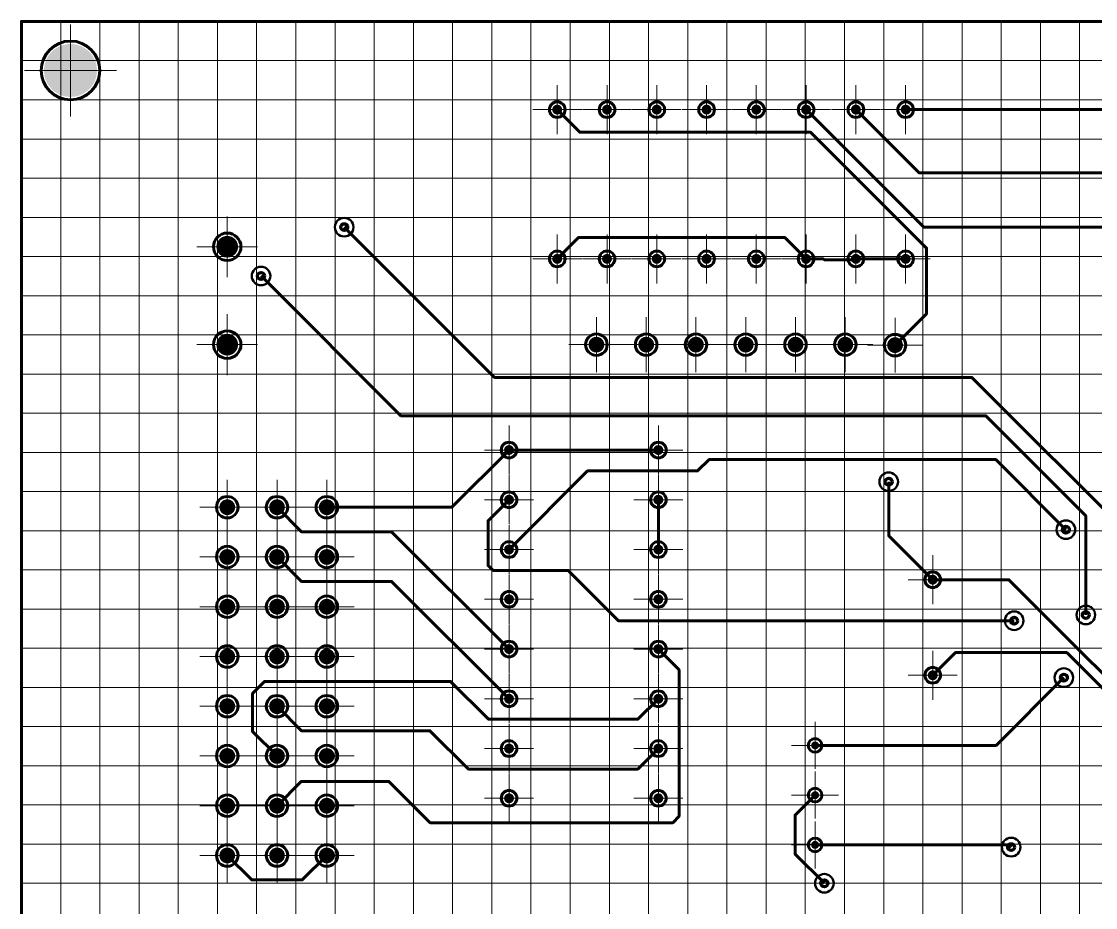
# Paper-space layout 'Layout1' of a CAD drawing. Extents: x -1 to 840, y -1 to 593.
# Drawn here: x 509.3 to 619, y 400.7 to 491.2 of the extents above; entities that cross this region are included whole.
import ezdxf

# ---------------------------------------------------------------- set-up
doc = ezdxf.new("R2010")
doc.units = 0
doc.header["$MEASUREMENT"] = 0
doc.layers.add('PDF _Геометрия', color=7, linetype='CONTINUOUS')
doc.layers.add('PDF _Сплошная заливка', color=7, linetype='CONTINUOUS')

psp = doc.layouts.get("Layout1")

# ---------------------------------------------------------------- hatches: boundary and pattern name
at = {"layer": 'PDF _Сплошная заливка', "true_color": 0xffffff, "transparency": 33554559}
for points in [[(514.347, 488.896), (513.923, 488.863), (513.51, 488.763), (513.117, 488.601), (512.755, 488.379), (512.432, 488.103), (512.156, 487.779), (511.933, 487.417), (511.771, 487.024), (511.672, 486.611), (511.638, 486.187), (514.347, 486.187)], [(517.056, 486.187), (517.023, 486.611), (516.923, 487.024), (516.761, 487.417), (516.539, 487.779), (516.263, 488.103), (515.939, 488.379), (515.577, 488.601), (515.184, 488.763), (514.771, 488.863), (514.347, 488.896), (514.347, 486.187)], [(514.347, 483.479), (514.771, 483.513), (515.184, 483.612), (515.577, 483.774), (515.939, 483.996), (516.263, 484.273), (516.539, 484.596), (516.761, 484.958), (516.923, 485.351), (517.023, 485.764), (517.056, 486.187), (514.347, 486.187)], [(564.036, 482.697), (563.841, 482.659), (563.676, 482.548), (563.565, 482.383), (563.527, 482.187), (564.036, 482.187)], [(569.117, 482.697), (568.922, 482.659), (568.757, 482.548), (568.646, 482.383), (568.608, 482.187), (569.117, 482.187)], [(574.198, 482.697), (574.003, 482.659), (573.838, 482.548), (573.727, 482.383), (573.688, 482.187), (574.198, 482.187)], [(579.279, 482.697), (579.084, 482.659), (578.919, 482.548), (578.808, 482.383), (578.769, 482.187), (579.279, 482.187)], [(584.36, 482.697), (584.165, 482.659), (584, 482.548), (583.889, 482.383), (583.85, 482.187), (584.36, 482.187)], [(589.441, 482.697), (589.246, 482.659), (589.081, 482.548), (588.97, 482.383), (588.931, 482.187), (589.441, 482.187)], [(594.522, 482.697), (594.327, 482.659), (594.162, 482.548), (594.051, 482.383), (594.012, 482.187), (594.522, 482.187)], [(599.603, 482.697), (599.408, 482.659), (599.243, 482.548), (599.132, 482.383), (599.093, 482.187), (599.603, 482.187)], [(563.527, 482.187), (563.565, 481.992), (563.676, 481.827), (563.841, 481.717), (564.036, 481.678), (564.036, 482.187)], [(564.036, 481.678), (564.232, 481.717), (564.397, 481.827), (564.508, 481.992), (564.546, 482.187), (564.036, 482.187)], [(568.608, 482.187), (568.646, 481.992), (568.757, 481.827), (568.922, 481.717), (569.117, 481.678), (569.117, 482.187)], [(569.117, 481.678), (569.313, 481.717), (569.478, 481.827), (569.588, 481.992), (569.627, 482.187), (569.117, 482.187)], [(573.688, 482.187), (573.727, 481.992), (573.838, 481.827), (574.003, 481.717), (574.198, 481.678), (574.198, 482.187)], [(574.198, 481.678), (574.394, 481.717), (574.559, 481.827), (574.669, 481.992), (574.708, 482.187), (574.198, 482.187)], [(578.769, 482.187), (578.808, 481.992), (578.919, 481.827), (579.084, 481.717), (579.279, 481.678), (579.279, 482.187)], [(579.279, 481.678), (579.474, 481.717), (579.64, 481.827), (579.75, 481.992), (579.789, 482.187), (579.279, 482.187)], [(583.85, 482.187), (583.889, 481.992), (584, 481.827), (584.165, 481.717), (584.36, 481.678), (584.36, 482.187)], [(584.36, 481.678), (584.555, 481.717), (584.721, 481.827), (584.831, 481.992), (584.87, 482.187), (584.36, 482.187)], [(588.931, 482.187), (588.97, 481.992), (589.081, 481.827), (589.246, 481.717), (589.441, 481.678), (589.441, 482.187)], [(589.441, 481.678), (589.636, 481.717), (589.802, 481.827), (589.912, 481.992), (589.951, 482.187), (589.441, 482.187)], [(594.012, 482.187), (594.051, 481.992), (594.162, 481.827), (594.327, 481.717), (594.522, 481.678), (594.522, 482.187)], [(594.522, 481.678), (594.717, 481.717), (594.883, 481.827), (594.993, 481.992), (595.032, 482.187), (594.522, 482.187)], [(599.093, 482.187), (599.132, 481.992), (599.243, 481.827), (599.408, 481.717), (599.603, 481.678), (599.603, 482.187)], [(599.603, 481.678), (599.798, 481.717), (599.964, 481.827), (600.074, 481.992), (600.113, 482.187), (599.603, 482.187)], [(529.24, 468.188), (529.278, 467.9), (529.389, 467.633), (529.566, 467.403), (529.795, 467.227), (530.063, 467.116), (530.35, 467.078), (530.35, 468.188)], [(564.036, 467.457), (563.841, 467.419), (563.676, 467.308), (563.565, 467.143), (563.527, 466.947), (564.036, 466.947)], [(569.117, 467.457), (568.922, 467.419), (568.757, 467.308), (568.646, 467.143), (568.608, 466.947), (569.117, 466.947)], [(574.198, 467.457), (574.003, 467.419), (573.838, 467.308), (573.727, 467.143), (573.688, 466.947), (574.198, 466.947)], [(579.279, 467.457), (579.084, 467.419), (578.919, 467.308), (578.808, 467.143), (578.769, 466.947), (579.279, 466.947)], [(584.36, 467.457), (584.165, 467.419), (584, 467.308), (583.889, 467.143), (583.85, 466.947), (584.36, 466.947)], [(589.441, 467.457), (589.246, 467.419), (589.081, 467.308), (588.97, 467.143), (588.931, 466.947), (589.441, 466.947)], [(594.522, 467.457), (594.327, 467.419), (594.162, 467.308), (594.051, 467.143), (594.012, 466.947), (594.522, 466.947)], [(599.603, 467.457), (599.408, 467.419), (599.243, 467.308), (599.132, 467.143), (599.093, 466.947), (599.603, 466.947)], [(563.527, 466.947), (563.565, 466.752), (563.676, 466.587), (563.841, 466.477), (564.036, 466.438), (564.036, 466.947)], [(564.036, 466.438), (564.232, 466.477), (564.397, 466.587), (564.508, 466.752), (564.546, 466.947), (564.036, 466.947)], [(568.608, 466.947), (568.646, 466.752), (568.757, 466.587), (568.922, 466.477), (569.117, 466.438), (569.117, 466.947)], [(569.117, 466.438), (569.313, 466.477), (569.478, 466.587), (569.588, 466.752), (569.627, 466.947), (569.117, 466.947)], [(573.688, 466.947), (573.727, 466.752), (573.838, 466.587), (574.003, 466.477), (574.198, 466.438), (574.198, 466.947)], [(574.198, 466.438), (574.394, 466.477), (574.559, 466.587), (574.669, 466.752), (574.708, 466.947), (574.198, 466.947)], [(578.769, 466.947), (578.808, 466.752), (578.919, 466.587), (579.084, 466.477), (579.279, 466.438), (579.279, 466.947)], [(579.279, 466.438), (579.474, 466.477), (579.64, 466.587), (579.75, 466.752), (579.789, 466.947), (579.279, 466.947)], [(583.85, 466.947), (583.889, 466.752), (584, 466.587), (584.165, 466.477), (584.36, 466.438), (584.36, 466.947)], [(584.36, 466.438), (584.555, 466.477), (584.721, 466.587), (584.831, 466.752), (584.87, 466.947), (584.36, 466.947)], [(588.931, 466.947), (588.97, 466.752), (589.081, 466.587), (589.246, 466.477), (589.441, 466.438), (589.441, 466.947)], [(589.441, 466.438), (589.636, 466.477), (589.802, 466.587), (589.912, 466.752), (589.951, 466.947), (589.441, 466.947)], [(594.012, 466.947), (594.051, 466.752), (594.162, 466.587), (594.327, 466.477), (594.522, 466.438), (594.522, 466.947)], [(594.522, 466.438), (594.717, 466.477), (594.883, 466.587), (594.993, 466.752), (595.032, 466.947), (594.522, 466.947)], [(599.093, 466.947), (599.132, 466.752), (599.243, 466.587), (599.408, 466.477), (599.603, 466.438), (599.603, 466.947)], [(599.603, 466.438), (599.798, 466.477), (599.964, 466.587), (600.074, 466.752), (600.113, 466.947), (599.603, 466.947)], [(568.844, 458.188), (568.817, 458.396), (568.736, 458.591), (568.608, 458.758), (568.441, 458.886), (568.246, 458.967), (568.037, 458.994), (568.037, 458.188)], [(573.925, 458.188), (573.898, 458.396), (573.817, 458.591), (573.689, 458.758), (573.522, 458.886), (573.327, 458.967), (573.118, 458.994), (573.118, 458.188)], [(579.006, 458.188), (578.979, 458.396), (578.898, 458.591), (578.77, 458.758), (578.603, 458.886), (578.408, 458.967), (578.199, 458.994), (578.199, 458.188)], [(584.087, 458.188), (584.06, 458.396), (583.979, 458.591), (583.851, 458.758), (583.684, 458.886), (583.489, 458.967), (583.28, 458.994), (583.28, 458.188)], [(589.168, 458.188), (589.14, 458.396), (589.06, 458.591), (588.932, 458.758), (588.764, 458.886), (588.57, 458.967), (588.361, 458.994), (588.361, 458.188)], [(594.249, 458.188), (594.221, 458.396), (594.141, 458.591), (594.013, 458.758), (593.845, 458.886), (593.651, 458.967), (593.442, 458.994), (593.442, 458.188)], [(599.33, 458.137), (599.302, 458.346), (599.222, 458.54), (599.094, 458.708), (598.926, 458.836), (598.732, 458.916), (598.523, 458.944), (598.523, 458.137)], [(529.24, 458.188), (529.278, 457.901), (529.389, 457.633), (529.566, 457.403), (529.795, 457.227), (530.063, 457.116), (530.35, 457.078), (530.35, 458.188)], [(567.23, 458.188), (567.258, 457.979), (567.338, 457.784), (567.466, 457.617), (567.634, 457.489), (567.828, 457.408), (568.037, 457.381), (568.037, 458.188)], [(572.311, 458.188), (572.339, 457.979), (572.419, 457.784), (572.547, 457.617), (572.715, 457.489), (572.909, 457.408), (573.118, 457.381), (573.118, 458.188)], [(577.392, 458.188), (577.42, 457.979), (577.5, 457.784), (577.628, 457.617), (577.795, 457.489), (577.99, 457.408), (578.199, 457.381), (578.199, 458.188)], [(582.473, 458.188), (582.5, 457.979), (582.581, 457.784), (582.709, 457.617), (582.876, 457.489), (583.071, 457.408), (583.28, 457.381), (583.28, 458.188)], [(587.554, 458.188), (587.581, 457.979), (587.662, 457.784), (587.79, 457.617), (587.957, 457.489), (588.152, 457.408), (588.361, 457.381), (588.361, 458.188)], [(592.635, 458.188), (592.662, 457.979), (592.743, 457.784), (592.871, 457.617), (593.038, 457.489), (593.233, 457.408), (593.442, 457.381), (593.442, 458.188)], [(597.716, 458.137), (597.743, 457.928), (597.824, 457.733), (597.952, 457.566), (598.119, 457.438), (598.314, 457.358), (598.523, 457.33), (598.523, 458.137)], [(559.116, 447.937), (558.92, 447.899), (558.755, 447.788), (558.644, 447.623), (558.606, 447.428), (559.116, 447.428)], [(558.606, 447.428), (558.644, 447.233), (558.755, 447.067), (558.92, 446.957), (559.116, 446.918), (559.116, 447.428)], [(559.116, 446.918), (559.311, 446.957), (559.476, 447.067), (559.587, 447.233), (559.626, 447.428), (559.116, 447.428)], [(574.358, 447.937), (574.163, 447.899), (573.998, 447.788), (573.887, 447.623), (573.849, 447.428), (574.358, 447.428)], [(573.849, 447.428), (573.887, 447.233), (573.998, 447.067), (574.163, 446.957), (574.358, 446.918), (574.358, 447.428)], [(574.358, 446.918), (574.554, 446.957), (574.719, 447.067), (574.829, 447.233), (574.868, 447.428), (574.358, 447.428)], [(531.157, 441.588), (531.13, 441.796), (531.049, 441.991), (530.921, 442.158), (530.754, 442.286), (530.559, 442.367), (530.35, 442.395), (530.35, 441.588)], [(536.238, 441.588), (536.211, 441.796), (536.13, 441.991), (536.002, 442.158), (535.835, 442.286), (535.64, 442.367), (535.431, 442.395), (535.431, 441.588)], [(541.319, 441.588), (541.292, 441.796), (541.211, 441.991), (541.083, 442.158), (540.916, 442.286), (540.721, 442.367), (540.512, 442.395), (540.512, 441.588)], [(559.116, 442.857), (558.92, 442.819), (558.755, 442.708), (558.644, 442.543), (558.606, 442.348), (559.116, 442.348)], [(558.606, 442.348), (558.644, 442.153), (558.755, 441.987), (558.92, 441.877), (559.116, 441.838), (559.116, 442.348)], [(559.116, 441.838), (559.311, 441.877), (559.476, 441.987), (559.587, 442.153), (559.626, 442.348), (559.116, 442.348)], [(574.358, 442.857), (574.163, 442.819), (573.998, 442.708), (573.887, 442.543), (573.849, 442.348), (574.358, 442.348)], [(573.849, 442.348), (573.887, 442.153), (573.998, 441.987), (574.163, 441.877), (574.358, 441.838), (574.358, 442.348)], [(574.358, 441.838), (574.554, 441.877), (574.719, 441.987), (574.829, 442.153), (574.868, 442.348), (574.358, 442.348)], [(529.543, 441.588), (529.571, 441.379), (529.651, 441.184), (529.78, 441.017), (529.947, 440.889), (530.141, 440.808), (530.35, 440.781), (530.35, 441.588)], [(534.624, 441.588), (534.652, 441.379), (534.732, 441.184), (534.86, 441.017), (535.028, 440.889), (535.222, 440.808), (535.431, 440.781), (535.431, 441.588)], [(539.705, 441.588), (539.733, 441.379), (539.813, 441.184), (539.941, 441.017), (540.109, 440.889), (540.303, 440.808), (540.512, 440.781), (540.512, 441.588)], [(559.116, 437.777), (558.92, 437.739), (558.755, 437.628), (558.644, 437.463), (558.606, 437.268), (559.116, 437.268)], [(574.358, 437.777), (574.163, 437.739), (573.998, 437.628), (573.887, 437.463), (573.849, 437.268), (574.358, 437.268)], [(529.543, 436.508), (529.571, 436.299), (529.651, 436.104), (529.78, 435.937), (529.947, 435.809), (530.141, 435.728), (530.35, 435.701), (530.35, 436.508)], [(531.157, 436.508), (531.13, 436.716), (531.049, 436.911), (530.921, 437.078), (530.754, 437.206), (530.559, 437.287), (530.35, 437.315), (530.35, 436.508)], [(534.624, 436.508), (534.652, 436.299), (534.732, 436.104), (534.86, 435.937), (535.028, 435.809), (535.222, 435.728), (535.431, 435.701), (535.431, 436.508)], [(536.238, 436.508), (536.211, 436.716), (536.13, 436.911), (536.002, 437.078), (535.835, 437.206), (535.64, 437.287), (535.431, 437.315), (535.431, 436.508)], [(539.705, 436.508), (539.733, 436.299), (539.813, 436.104), (539.941, 435.937), (540.109, 435.809), (540.303, 435.728), (540.512, 435.701), (540.512, 436.508)], [(541.319, 436.508), (541.292, 436.716), (541.211, 436.911), (541.083, 437.078), (540.916, 437.206), (540.721, 437.287), (540.512, 437.315), (540.512, 436.508)], [(558.606, 437.268), (558.644, 437.073), (558.755, 436.907), (558.92, 436.797), (559.116, 436.758), (559.116, 437.268)], [(559.116, 436.758), (559.311, 436.797), (559.476, 436.907), (559.587, 437.073), (559.626, 437.268), (559.116, 437.268)], [(573.849, 437.268), (573.887, 437.073), (573.998, 436.907), (574.163, 436.797), (574.358, 436.758), (574.358, 437.268)], [(574.358, 436.758), (574.554, 436.797), (574.719, 436.907), (574.829, 437.073), (574.868, 437.268), (574.358, 437.268)], [(602.364, 434.697), (602.168, 434.659), (602.003, 434.548), (601.892, 434.383), (601.854, 434.188), (602.364, 434.188)], [(601.854, 434.188), (601.892, 433.993), (602.003, 433.827), (602.168, 433.717), (602.364, 433.678), (602.364, 434.188)], [(602.364, 433.678), (602.559, 433.717), (602.724, 433.827), (602.835, 433.993), (602.873, 434.188), (602.364, 434.188)], [(531.157, 431.428), (531.13, 431.636), (531.049, 431.831), (530.921, 431.998), (530.754, 432.126), (530.559, 432.207), (530.35, 432.235), (530.35, 431.428)], [(536.238, 431.428), (536.211, 431.636), (536.13, 431.831), (536.002, 431.998), (535.835, 432.126), (535.64, 432.207), (535.431, 432.235), (535.431, 431.428)], [(541.319, 431.428), (541.292, 431.636), (541.211, 431.831), (541.083, 431.998), (540.916, 432.126), (540.721, 432.207), (540.512, 432.235), (540.512, 431.428)], [(559.116, 432.697), (558.92, 432.659), (558.755, 432.548), (558.644, 432.383), (558.606, 432.188), (559.116, 432.188)], [(558.606, 432.188), (558.644, 431.993), (558.755, 431.827), (558.92, 431.717), (559.116, 431.678), (559.116, 432.188)], [(559.116, 431.678), (559.311, 431.717), (559.476, 431.827), (559.587, 431.993), (559.626, 432.188), (559.116, 432.188)], [(574.358, 432.697), (574.163, 432.659), (573.998, 432.548), (573.887, 432.383), (573.849, 432.188), (574.358, 432.188)], [(573.849, 432.188), (573.887, 431.993), (573.998, 431.827), (574.163, 431.717), (574.358, 431.678), (574.358, 432.188)], [(574.358, 431.678), (574.554, 431.717), (574.719, 431.827), (574.829, 431.993), (574.868, 432.188), (574.358, 432.188)], [(529.543, 431.428), (529.571, 431.219), (529.651, 431.024), (529.78, 430.857), (529.947, 430.729), (530.141, 430.648), (530.35, 430.621), (530.35, 431.428)], [(534.624, 431.428), (534.652, 431.219), (534.732, 431.024), (534.86, 430.857), (535.028, 430.729), (535.222, 430.648), (535.431, 430.621), (535.431, 431.428)], [(539.705, 431.428), (539.733, 431.219), (539.813, 431.024), (539.941, 430.857), (540.109, 430.729), (540.303, 430.648), (540.512, 430.621), (540.512, 431.428)], [(559.116, 427.617), (558.92, 427.579), (558.755, 427.468), (558.644, 427.303), (558.606, 427.108), (559.116, 427.108)], [(574.358, 427.617), (574.163, 427.579), (573.998, 427.468), (573.887, 427.303), (573.849, 427.108), (574.358, 427.108)], [(531.157, 426.348), (531.13, 426.556), (531.049, 426.751), (530.921, 426.918), (530.754, 427.046), (530.559, 427.127), (530.35, 427.155), (530.35, 426.348)], [(536.238, 426.348), (536.211, 426.556), (536.13, 426.751), (536.002, 426.918), (535.835, 427.046), (535.64, 427.127), (535.431, 427.155), (535.431, 426.348)], [(541.319, 426.348), (541.292, 426.556), (541.211, 426.751), (541.083, 426.918), (540.916, 427.046), (540.721, 427.127), (540.512, 427.155), (540.512, 426.348)], [(558.606, 427.108), (558.644, 426.913), (558.755, 426.747), (558.92, 426.637), (559.116, 426.598), (559.116, 427.108)], [(559.116, 426.598), (559.311, 426.637), (559.476, 426.747), (559.587, 426.913), (559.626, 427.108), (559.116, 427.108)], [(573.849, 427.108), (573.887, 426.913), (573.998, 426.747), (574.163, 426.637), (574.358, 426.598), (574.358, 427.108)], [(574.358, 426.598), (574.554, 426.637), (574.719, 426.747), (574.829, 426.913), (574.868, 427.108), (574.358, 427.108)], [(529.543, 426.348), (529.571, 426.139), (529.651, 425.944), (529.78, 425.777), (529.947, 425.649), (530.141, 425.568), (530.35, 425.541), (530.35, 426.348)], [(534.624, 426.348), (534.652, 426.139), (534.732, 425.944), (534.86, 425.777), (535.028, 425.649), (535.222, 425.568), (535.431, 425.541), (535.431, 426.348)], [(539.705, 426.348), (539.733, 426.139), (539.813, 425.944), (539.941, 425.777), (540.109, 425.649), (540.303, 425.568), (540.512, 425.541), (540.512, 426.348)], [(602.364, 424.937), (602.168, 424.899), (602.003, 424.788), (601.892, 424.623), (601.854, 424.428), (602.364, 424.428)], [(601.854, 424.428), (601.892, 424.233), (602.003, 424.067), (602.168, 423.957), (602.364, 423.918), (602.364, 424.428)], [(602.364, 423.918), (602.559, 423.957), (602.724, 424.067), (602.835, 424.233), (602.873, 424.428), (602.364, 424.428)], [(559.116, 422.537), (558.92, 422.499), (558.755, 422.388), (558.644, 422.223), (558.606, 422.028), (559.116, 422.028)], [(574.358, 422.537), (574.163, 422.499), (573.998, 422.388), (573.887, 422.223), (573.849, 422.028), (574.358, 422.028)], [(529.543, 421.268), (529.571, 421.059), (529.651, 420.864), (529.78, 420.697), (529.947, 420.569), (530.141, 420.488), (530.35, 420.461), (530.35, 421.268)], [(531.157, 421.268), (531.13, 421.476), (531.049, 421.671), (530.921, 421.838), (530.754, 421.966), (530.559, 422.047), (530.35, 422.075), (530.35, 421.268)], [(534.624, 421.268), (534.652, 421.059), (534.732, 420.864), (534.86, 420.697), (535.028, 420.569), (535.222, 420.488), (535.431, 420.461), (535.431, 421.268)], [(536.238, 421.268), (536.211, 421.476), (536.13, 421.671), (536.002, 421.838), (535.835, 421.966), (535.64, 422.047), (535.431, 422.075), (535.431, 421.268)], [(539.705, 421.268), (539.733, 421.059), (539.813, 420.864), (539.941, 420.697), (540.109, 420.569), (540.303, 420.488), (540.512, 420.461), (540.512, 421.268)], [(541.319, 421.268), (541.292, 421.476), (541.211, 421.671), (541.083, 421.838), (540.916, 421.966), (540.721, 422.047), (540.512, 422.075), (540.512, 421.268)], [(558.606, 422.028), (558.644, 421.833), (558.755, 421.667), (558.92, 421.557), (559.116, 421.518), (559.116, 422.028)], [(559.116, 421.518), (559.311, 421.557), (559.476, 421.667), (559.587, 421.833), (559.626, 422.028), (559.116, 422.028)], [(573.849, 422.028), (573.887, 421.833), (573.998, 421.667), (574.163, 421.557), (574.358, 421.518), (574.358, 422.028)], [(574.358, 421.518), (574.554, 421.557), (574.719, 421.667), (574.829, 421.833), (574.868, 422.028), (574.358, 422.028)], [(531.157, 416.188), (531.13, 416.396), (531.049, 416.591), (530.921, 416.758), (530.754, 416.886), (530.559, 416.967), (530.35, 416.995), (530.35, 416.188)], [(536.238, 416.188), (536.211, 416.396), (536.13, 416.591), (536.002, 416.758), (535.835, 416.886), (535.64, 416.967), (535.431, 416.995), (535.431, 416.188)], [(541.319, 416.188), (541.292, 416.396), (541.211, 416.591), (541.083, 416.758), (540.916, 416.886), (540.721, 416.967), (540.512, 416.995), (540.512, 416.188)], [(559.116, 417.457), (558.92, 417.419), (558.755, 417.308), (558.644, 417.143), (558.606, 416.948), (559.116, 416.948)], [(558.606, 416.948), (558.644, 416.753), (558.755, 416.587), (558.92, 416.477), (559.116, 416.438), (559.116, 416.948)], [(559.116, 416.438), (559.311, 416.477), (559.476, 416.587), (559.587, 416.753), (559.626, 416.948), (559.116, 416.948)], [(574.358, 417.457), (574.163, 417.419), (573.998, 417.308), (573.887, 417.143), (573.849, 416.948), (574.358, 416.948)], [(573.849, 416.948), (573.887, 416.753), (573.998, 416.587), (574.163, 416.477), (574.358, 416.438), (574.358, 416.948)], [(574.358, 416.438), (574.554, 416.477), (574.719, 416.587), (574.829, 416.753), (574.868, 416.948), (574.358, 416.948)], [(589.953, 417.268), (589.984, 417.111), (590.073, 416.979), (590.205, 416.891), (590.361, 416.86), (590.361, 417.268)], [(590.769, 417.268), (590.738, 417.424), (590.65, 417.556), (590.517, 417.644), (590.361, 417.675), (590.361, 417.268)], [(590.361, 416.86), (590.517, 416.891), (590.65, 416.979), (590.738, 417.111), (590.769, 417.268), (590.361, 417.268)], [(529.543, 416.188), (529.571, 415.979), (529.651, 415.784), (529.78, 415.617), (529.947, 415.489), (530.141, 415.408), (530.35, 415.381), (530.35, 416.188)], [(534.624, 416.188), (534.652, 415.979), (534.732, 415.784), (534.86, 415.617), (535.028, 415.489), (535.222, 415.408), (535.431, 415.381), (535.431, 416.188)], [(539.705, 416.188), (539.733, 415.979), (539.813, 415.784), (539.941, 415.617), (540.109, 415.489), (540.303, 415.408), (540.512, 415.381), (540.512, 416.188)], [(559.116, 412.377), (558.92, 412.339), (558.755, 412.228), (558.644, 412.063), (558.606, 411.868), (559.116, 411.868)], [(574.358, 412.377), (574.163, 412.339), (573.998, 412.228), (573.887, 412.063), (573.849, 411.868), (574.358, 411.868)], [(590.769, 412.188), (590.738, 412.344), (590.65, 412.476), (590.517, 412.564), (590.361, 412.595), (590.361, 412.188)], [(531.157, 411.108), (531.13, 411.316), (531.049, 411.511), (530.921, 411.678), (530.754, 411.806), (530.559, 411.887), (530.35, 411.915), (530.35, 411.108)], [(536.238, 411.108), (536.211, 411.316), (536.13, 411.511), (536.002, 411.678), (535.835, 411.806), (535.64, 411.887), (535.431, 411.915), (535.431, 411.108)], [(541.319, 411.108), (541.292, 411.316), (541.211, 411.511), (541.083, 411.678), (540.916, 411.806), (540.721, 411.887), (540.512, 411.915), (540.512, 411.108)], [(558.606, 411.868), (558.644, 411.673), (558.755, 411.507), (558.92, 411.397), (559.116, 411.358), (559.116, 411.868)], [(559.116, 411.358), (559.311, 411.397), (559.476, 411.507), (559.587, 411.673), (559.626, 411.868), (559.116, 411.868)], [(573.849, 411.868), (573.887, 411.673), (573.998, 411.507), (574.163, 411.397), (574.358, 411.358), (574.358, 411.868)], [(574.358, 411.358), (574.554, 411.397), (574.719, 411.507), (574.829, 411.673), (574.868, 411.868), (574.358, 411.868)], [(589.953, 412.188), (589.984, 412.031), (590.073, 411.899), (590.205, 411.811), (590.361, 411.78), (590.361, 412.188)], [(590.361, 411.78), (590.517, 411.811), (590.65, 411.899), (590.738, 412.031), (590.769, 412.188), (590.361, 412.188)], [(529.543, 411.108), (529.571, 410.899), (529.651, 410.704), (529.78, 410.537), (529.947, 410.409), (530.141, 410.328), (530.35, 410.301), (530.35, 411.108)], [(534.624, 411.108), (534.652, 410.899), (534.732, 410.704), (534.86, 410.537), (535.028, 410.409), (535.222, 410.328), (535.431, 410.301), (535.431, 411.108)], [(539.705, 411.108), (539.733, 410.899), (539.813, 410.704), (539.941, 410.537), (540.109, 410.409), (540.303, 410.328), (540.512, 410.301), (540.512, 411.108)], [(531.157, 406.028), (531.13, 406.236), (531.049, 406.431), (530.921, 406.598), (530.754, 406.726), (530.559, 406.807), (530.35, 406.835), (530.35, 406.028)], [(536.238, 406.028), (536.211, 406.236), (536.13, 406.431), (536.002, 406.598), (535.835, 406.726), (535.64, 406.807), (535.431, 406.835), (535.431, 406.028)], [(541.319, 406.028), (541.292, 406.236), (541.211, 406.431), (541.083, 406.598), (540.916, 406.726), (540.721, 406.807), (540.512, 406.835), (540.512, 406.028)], [(589.953, 407.108), (589.984, 406.951), (590.073, 406.819), (590.205, 406.731), (590.361, 406.7), (590.361, 407.108)], [(590.769, 407.108), (590.738, 407.264), (590.65, 407.396), (590.517, 407.484), (590.361, 407.515), (590.361, 407.108)], [(590.361, 406.7), (590.517, 406.731), (590.65, 406.819), (590.738, 406.951), (590.769, 407.108), (590.361, 407.108)], [(529.543, 406.028), (529.571, 405.819), (529.651, 405.624), (529.78, 405.457), (529.947, 405.329), (530.141, 405.248), (530.35, 405.221), (530.35, 406.028)], [(534.624, 406.028), (534.652, 405.819), (534.732, 405.624), (534.86, 405.457), (535.028, 405.329), (535.222, 405.248), (535.431, 405.221), (535.431, 406.028)], [(539.705, 406.028), (539.733, 405.819), (539.813, 405.624), (539.941, 405.457), (540.109, 405.329), (540.303, 405.248), (540.512, 405.221), (540.512, 406.028)]]:
    psp.add_hatch(color=7, dxfattribs=at).paths.add_polyline_path(points)
at = {"layer": 'PDF _Сплошная заливка', "transparency": 33554559}
for points in [[(514.347, 486.187), (511.638, 486.187), (511.672, 485.764), (511.771, 485.351), (511.933, 484.958), (512.156, 484.596), (512.432, 484.273), (512.755, 483.996), (513.117, 483.774), (513.51, 483.612), (513.923, 483.513), (514.347, 483.479)], [(564.036, 482.187), (564.546, 482.187), (564.508, 482.383), (564.397, 482.548), (564.232, 482.659), (564.036, 482.697)], [(569.117, 482.187), (569.627, 482.187), (569.588, 482.383), (569.478, 482.548), (569.313, 482.659), (569.117, 482.697)], [(574.198, 482.187), (574.708, 482.187), (574.669, 482.383), (574.559, 482.548), (574.394, 482.659), (574.198, 482.697)], [(579.279, 482.187), (579.789, 482.187), (579.75, 482.383), (579.64, 482.548), (579.474, 482.659), (579.279, 482.697)], [(584.36, 482.187), (584.87, 482.187), (584.831, 482.383), (584.721, 482.548), (584.555, 482.659), (584.36, 482.697)], [(589.441, 482.187), (589.951, 482.187), (589.912, 482.383), (589.802, 482.548), (589.636, 482.659), (589.441, 482.697)], [(594.522, 482.187), (595.032, 482.187), (594.993, 482.383), (594.883, 482.548), (594.717, 482.659), (594.522, 482.697)], [(599.603, 482.187), (600.113, 482.187), (600.074, 482.383), (599.964, 482.548), (599.798, 482.659), (599.603, 482.697)], [(530.35, 468.188), (530.35, 469.297), (530.063, 469.259), (529.795, 469.148), (529.566, 468.972), (529.389, 468.742), (529.278, 468.475), (529.24, 468.188)], [(530.35, 468.188), (531.46, 468.188), (531.422, 468.475), (531.311, 468.742), (531.135, 468.972), (530.905, 469.148), (530.637, 469.259), (530.35, 469.297)], [(530.35, 468.188), (530.35, 467.078), (530.637, 467.116), (530.905, 467.227), (531.135, 467.403), (531.311, 467.633), (531.422, 467.9), (531.46, 468.188)], [(564.036, 466.947), (564.546, 466.947), (564.508, 467.143), (564.397, 467.308), (564.232, 467.419), (564.036, 467.457)], [(569.117, 466.947), (569.627, 466.947), (569.588, 467.143), (569.478, 467.308), (569.313, 467.419), (569.117, 467.457)], [(574.198, 466.947), (574.708, 466.947), (574.669, 467.143), (574.559, 467.308), (574.394, 467.419), (574.198, 467.457)], [(579.279, 466.947), (579.789, 466.947), (579.75, 467.143), (579.64, 467.308), (579.474, 467.419), (579.279, 467.457)], [(584.36, 466.947), (584.87, 466.947), (584.831, 467.143), (584.721, 467.308), (584.555, 467.419), (584.36, 467.457)], [(589.441, 466.947), (589.951, 466.947), (589.912, 467.143), (589.802, 467.308), (589.636, 467.419), (589.441, 467.457)], [(594.522, 466.947), (595.032, 466.947), (594.993, 467.143), (594.883, 467.308), (594.717, 467.419), (594.522, 467.457)], [(599.603, 466.947), (600.113, 466.947), (600.074, 467.143), (599.964, 467.308), (599.798, 467.419), (599.603, 467.457)], [(530.35, 458.188), (530.35, 459.297), (530.063, 459.259), (529.795, 459.148), (529.566, 458.972), (529.389, 458.742), (529.278, 458.475), (529.24, 458.188)], [(530.35, 458.188), (531.46, 458.188), (531.422, 458.475), (531.311, 458.742), (531.135, 458.972), (530.905, 459.148), (530.637, 459.259), (530.35, 459.297)], [(568.037, 458.188), (568.037, 458.994), (567.828, 458.967), (567.634, 458.886), (567.466, 458.758), (567.338, 458.591), (567.258, 458.396), (567.23, 458.188)], [(573.118, 458.188), (573.118, 458.994), (572.909, 458.967), (572.715, 458.886), (572.547, 458.758), (572.419, 458.591), (572.339, 458.396), (572.311, 458.188)], [(578.199, 458.188), (578.199, 458.994), (577.99, 458.967), (577.795, 458.886), (577.628, 458.758), (577.5, 458.591), (577.42, 458.396), (577.392, 458.188)], [(583.28, 458.188), (583.28, 458.994), (583.071, 458.967), (582.876, 458.886), (582.709, 458.758), (582.581, 458.591), (582.5, 458.396), (582.473, 458.188)], [(588.361, 458.188), (588.361, 458.994), (588.152, 458.967), (587.957, 458.886), (587.79, 458.758), (587.662, 458.591), (587.581, 458.396), (587.554, 458.188)], [(593.442, 458.188), (593.442, 458.994), (593.233, 458.967), (593.038, 458.886), (592.871, 458.758), (592.743, 458.591), (592.662, 458.396), (592.635, 458.188)], [(598.523, 458.137), (598.523, 458.944), (598.314, 458.916), (598.119, 458.836), (597.952, 458.708), (597.824, 458.54), (597.743, 458.346), (597.716, 458.137)], [(530.35, 458.188), (530.35, 457.078), (530.637, 457.116), (530.905, 457.227), (531.135, 457.403), (531.311, 457.633), (531.422, 457.901), (531.46, 458.188)], [(568.037, 458.188), (568.037, 457.381), (568.246, 457.408), (568.441, 457.489), (568.608, 457.617), (568.736, 457.784), (568.817, 457.979), (568.844, 458.188)], [(573.118, 458.188), (573.118, 457.381), (573.327, 457.408), (573.522, 457.489), (573.689, 457.617), (573.817, 457.784), (573.898, 457.979), (573.925, 458.188)], [(578.199, 458.188), (578.199, 457.381), (578.408, 457.408), (578.603, 457.489), (578.77, 457.617), (578.898, 457.784), (578.979, 457.979), (579.006, 458.188)], [(583.28, 458.188), (583.28, 457.381), (583.489, 457.408), (583.684, 457.489), (583.851, 457.617), (583.979, 457.784), (584.06, 457.979), (584.087, 458.188)], [(588.361, 458.188), (588.361, 457.381), (588.57, 457.408), (588.764, 457.489), (588.932, 457.617), (589.06, 457.784), (589.14, 457.979), (589.168, 458.188)], [(593.442, 458.188), (593.442, 457.381), (593.651, 457.408), (593.845, 457.489), (594.013, 457.617), (594.141, 457.784), (594.221, 457.979), (594.249, 458.188)], [(598.523, 458.137), (598.523, 457.33), (598.732, 457.358), (598.926, 457.438), (599.094, 457.566), (599.222, 457.733), (599.302, 457.928), (599.33, 458.137)], [(559.116, 447.428), (559.626, 447.428), (559.587, 447.623), (559.476, 447.788), (559.311, 447.899), (559.116, 447.937)], [(574.358, 447.428), (574.868, 447.428), (574.829, 447.623), (574.719, 447.788), (574.554, 447.899), (574.358, 447.937)], [(530.35, 441.588), (530.35, 442.395), (530.141, 442.367), (529.947, 442.286), (529.78, 442.158), (529.651, 441.991), (529.571, 441.796), (529.543, 441.588)], [(535.431, 441.588), (535.431, 442.395), (535.222, 442.367), (535.028, 442.286), (534.86, 442.158), (534.732, 441.991), (534.652, 441.796), (534.624, 441.588)], [(540.512, 441.588), (540.512, 442.395), (540.303, 442.367), (540.109, 442.286), (539.941, 442.158), (539.813, 441.991), (539.733, 441.796), (539.705, 441.588)], [(559.116, 442.348), (559.626, 442.348), (559.587, 442.543), (559.476, 442.708), (559.311, 442.819), (559.116, 442.857)], [(574.358, 442.348), (574.868, 442.348), (574.829, 442.543), (574.719, 442.708), (574.554, 442.819), (574.358, 442.857)], [(530.35, 441.588), (530.35, 440.781), (530.559, 440.808), (530.754, 440.889), (530.921, 441.017), (531.049, 441.184), (531.13, 441.379), (531.157, 441.588)], [(535.431, 441.588), (535.431, 440.781), (535.64, 440.808), (535.835, 440.889), (536.002, 441.017), (536.13, 441.184), (536.211, 441.379), (536.238, 441.588)], [(540.512, 441.588), (540.512, 440.781), (540.721, 440.808), (540.916, 440.889), (541.083, 441.017), (541.211, 441.184), (541.292, 441.379), (541.319, 441.588)], [(559.116, 437.268), (559.626, 437.268), (559.587, 437.463), (559.476, 437.628), (559.311, 437.739), (559.116, 437.777)], [(574.358, 437.268), (574.868, 437.268), (574.829, 437.463), (574.719, 437.628), (574.554, 437.739), (574.358, 437.777)], [(530.35, 436.508), (530.35, 437.315), (530.141, 437.287), (529.947, 437.206), (529.78, 437.078), (529.651, 436.911), (529.571, 436.716), (529.543, 436.508)], [(530.35, 436.508), (530.35, 435.701), (530.559, 435.728), (530.754, 435.809), (530.921, 435.937), (531.049, 436.104), (531.13, 436.299), (531.157, 436.508)], [(535.431, 436.508), (535.431, 437.315), (535.222, 437.287), (535.028, 437.206), (534.86, 437.078), (534.732, 436.911), (534.652, 436.716), (534.624, 436.508)], [(535.431, 436.508), (535.431, 435.701), (535.64, 435.728), (535.835, 435.809), (536.002, 435.937), (536.13, 436.104), (536.211, 436.299), (536.238, 436.508)], [(540.512, 436.508), (540.512, 437.315), (540.303, 437.287), (540.109, 437.206), (539.941, 437.078), (539.813, 436.911), (539.733, 436.716), (539.705, 436.508)], [(540.512, 436.508), (540.512, 435.701), (540.721, 435.728), (540.916, 435.809), (541.083, 435.937), (541.211, 436.104), (541.292, 436.299), (541.319, 436.508)], [(602.364, 434.188), (602.873, 434.188), (602.835, 434.383), (602.724, 434.548), (602.559, 434.659), (602.364, 434.697)], [(530.35, 431.428), (530.35, 432.235), (530.141, 432.207), (529.947, 432.126), (529.78, 431.998), (529.651, 431.831), (529.571, 431.636), (529.543, 431.428)], [(535.431, 431.428), (535.431, 432.235), (535.222, 432.207), (535.028, 432.126), (534.86, 431.998), (534.732, 431.831), (534.652, 431.636), (534.624, 431.428)], [(540.512, 431.428), (540.512, 432.235), (540.303, 432.207), (540.109, 432.126), (539.941, 431.998), (539.813, 431.831), (539.733, 431.636), (539.705, 431.428)], [(559.116, 432.188), (559.626, 432.188), (559.587, 432.383), (559.476, 432.548), (559.311, 432.659), (559.116, 432.697)], [(574.358, 432.188), (574.868, 432.188), (574.829, 432.383), (574.719, 432.548), (574.554, 432.659), (574.358, 432.697)], [(530.35, 431.428), (530.35, 430.621), (530.559, 430.648), (530.754, 430.729), (530.921, 430.857), (531.049, 431.024), (531.13, 431.219), (531.157, 431.428)], [(535.431, 431.428), (535.431, 430.621), (535.64, 430.648), (535.835, 430.729), (536.002, 430.857), (536.13, 431.024), (536.211, 431.219), (536.238, 431.428)], [(540.512, 431.428), (540.512, 430.621), (540.721, 430.648), (540.916, 430.729), (541.083, 430.857), (541.211, 431.024), (541.292, 431.219), (541.319, 431.428)], [(559.116, 427.108), (559.626, 427.108), (559.587, 427.303), (559.476, 427.468), (559.311, 427.579), (559.116, 427.617)], [(574.358, 427.108), (574.868, 427.108), (574.829, 427.303), (574.719, 427.468), (574.554, 427.579), (574.358, 427.617)], [(530.35, 426.348), (530.35, 427.155), (530.141, 427.127), (529.947, 427.046), (529.78, 426.918), (529.651, 426.751), (529.571, 426.556), (529.543, 426.348)], [(535.431, 426.348), (535.431, 427.155), (535.222, 427.127), (535.028, 427.046), (534.86, 426.918), (534.732, 426.751), (534.652, 426.556), (534.624, 426.348)], [(540.512, 426.348), (540.512, 427.155), (540.303, 427.127), (540.109, 427.046), (539.941, 426.918), (539.813, 426.751), (539.733, 426.556), (539.705, 426.348)], [(530.35, 426.348), (530.35, 425.541), (530.559, 425.568), (530.754, 425.649), (530.921, 425.777), (531.049, 425.944), (531.13, 426.139), (531.157, 426.348)], [(535.431, 426.348), (535.431, 425.541), (535.64, 425.568), (535.835, 425.649), (536.002, 425.777), (536.13, 425.944), (536.211, 426.139), (536.238, 426.348)], [(540.512, 426.348), (540.512, 425.541), (540.721, 425.568), (540.916, 425.649), (541.083, 425.777), (541.211, 425.944), (541.292, 426.139), (541.319, 426.348)], [(602.364, 424.428), (602.873, 424.428), (602.835, 424.623), (602.724, 424.788), (602.559, 424.899), (602.364, 424.937)], [(559.116, 422.028), (559.626, 422.028), (559.587, 422.223), (559.476, 422.388), (559.311, 422.499), (559.116, 422.537)], [(574.358, 422.028), (574.868, 422.028), (574.829, 422.223), (574.719, 422.388), (574.554, 422.499), (574.358, 422.537)], [(530.35, 421.268), (530.35, 422.075), (530.141, 422.047), (529.947, 421.966), (529.78, 421.838), (529.651, 421.671), (529.571, 421.476), (529.543, 421.268)], [(530.35, 421.268), (530.35, 420.461), (530.559, 420.488), (530.754, 420.569), (530.921, 420.697), (531.049, 420.864), (531.13, 421.059), (531.157, 421.268)], [(535.431, 421.268), (535.431, 422.075), (535.222, 422.047), (535.028, 421.966), (534.86, 421.838), (534.732, 421.671), (534.652, 421.476), (534.624, 421.268)], [(535.431, 421.268), (535.431, 420.461), (535.64, 420.488), (535.835, 420.569), (536.002, 420.697), (536.13, 420.864), (536.211, 421.059), (536.238, 421.268)], [(540.512, 421.268), (540.512, 422.075), (540.303, 422.047), (540.109, 421.966), (539.941, 421.838), (539.813, 421.671), (539.733, 421.476), (539.705, 421.268)], [(540.512, 421.268), (540.512, 420.461), (540.721, 420.488), (540.916, 420.569), (541.083, 420.697), (541.211, 420.864), (541.292, 421.059), (541.319, 421.268)], [(530.35, 416.188), (530.35, 416.995), (530.141, 416.967), (529.947, 416.886), (529.78, 416.758), (529.651, 416.591), (529.571, 416.396), (529.543, 416.188)], [(535.431, 416.188), (535.431, 416.995), (535.222, 416.967), (535.028, 416.886), (534.86, 416.758), (534.732, 416.591), (534.652, 416.396), (534.624, 416.188)], [(540.512, 416.188), (540.512, 416.995), (540.303, 416.967), (540.109, 416.886), (539.941, 416.758), (539.813, 416.591), (539.733, 416.396), (539.705, 416.188)], [(559.116, 416.948), (559.626, 416.948), (559.587, 417.143), (559.476, 417.308), (559.311, 417.419), (559.116, 417.457)], [(574.358, 416.948), (574.868, 416.948), (574.829, 417.143), (574.719, 417.308), (574.554, 417.419), (574.358, 417.457)], [(590.361, 417.268), (590.361, 417.675), (590.205, 417.644), (590.073, 417.556), (589.984, 417.424), (589.953, 417.268)], [(530.35, 416.188), (530.35, 415.381), (530.559, 415.408), (530.754, 415.489), (530.921, 415.617), (531.049, 415.784), (531.13, 415.979), (531.157, 416.188)], [(535.431, 416.188), (535.431, 415.381), (535.64, 415.408), (535.835, 415.489), (536.002, 415.617), (536.13, 415.784), (536.211, 415.979), (536.238, 416.188)], [(540.512, 416.188), (540.512, 415.381), (540.721, 415.408), (540.916, 415.489), (541.083, 415.617), (541.211, 415.784), (541.292, 415.979), (541.319, 416.188)], [(559.116, 411.868), (559.626, 411.868), (559.587, 412.063), (559.476, 412.228), (559.311, 412.339), (559.116, 412.377)], [(574.358, 411.868), (574.868, 411.868), (574.829, 412.063), (574.719, 412.228), (574.554, 412.339), (574.358, 412.377)], [(590.361, 412.188), (590.361, 412.595), (590.205, 412.564), (590.073, 412.476), (589.984, 412.344), (589.953, 412.188)], [(530.35, 411.108), (530.35, 411.915), (530.141, 411.887), (529.947, 411.806), (529.78, 411.678), (529.651, 411.511), (529.571, 411.316), (529.543, 411.108)], [(535.431, 411.108), (535.431, 411.915), (535.222, 411.887), (535.028, 411.806), (534.86, 411.678), (534.732, 411.511), (534.652, 411.316), (534.624, 411.108)], [(540.512, 411.108), (540.512, 411.915), (540.303, 411.887), (540.109, 411.806), (539.941, 411.678), (539.813, 411.511), (539.733, 411.316), (539.705, 411.108)], [(530.35, 411.108), (530.35, 410.301), (530.559, 410.328), (530.754, 410.409), (530.921, 410.537), (531.049, 410.704), (531.13, 410.899), (531.157, 411.108)], [(535.431, 411.108), (535.431, 410.301), (535.64, 410.328), (535.835, 410.409), (536.002, 410.537), (536.13, 410.704), (536.211, 410.899), (536.238, 411.108)], [(540.512, 411.108), (540.512, 410.301), (540.721, 410.328), (540.916, 410.409), (541.083, 410.537), (541.211, 410.704), (541.292, 410.899), (541.319, 411.108)], [(530.35, 406.028), (530.35, 406.835), (530.141, 406.807), (529.947, 406.726), (529.78, 406.598), (529.651, 406.431), (529.571, 406.236), (529.543, 406.028)], [(535.431, 406.028), (535.431, 406.835), (535.222, 406.807), (535.028, 406.726), (534.86, 406.598), (534.732, 406.431), (534.652, 406.236), (534.624, 406.028)], [(540.512, 406.028), (540.512, 406.835), (540.303, 406.807), (540.109, 406.726), (539.941, 406.598), (539.813, 406.431), (539.733, 406.236), (539.705, 406.028)], [(590.361, 407.108), (590.361, 407.515), (590.205, 407.484), (590.073, 407.396), (589.984, 407.264), (589.953, 407.108)], [(530.35, 406.028), (530.35, 405.221), (530.559, 405.248), (530.754, 405.329), (530.921, 405.457), (531.049, 405.624), (531.13, 405.819), (531.157, 406.028)], [(535.431, 406.028), (535.431, 405.221), (535.64, 405.248), (535.835, 405.329), (536.002, 405.457), (536.13, 405.624), (536.211, 405.819), (536.238, 406.028)], [(540.512, 406.028), (540.512, 405.221), (540.721, 405.248), (540.916, 405.329), (541.083, 405.457), (541.211, 405.624), (541.292, 405.819), (541.319, 406.028)]]:
    psp.add_hatch(color=256, dxfattribs=at).paths.add_polyline_path(points)

# ---------------------------------------------------------------- linework, layer by layer
at = {"layer": 'PDF _Геометрия', "lineweight": 60}
for points in [[(749.391, 491.187), (509.346, 491.188), (509.346, 331.188), (749.391, 331.188)], [(749.391, 491.188), (509.346, 491.188), (509.346, 331.188), (749.391, 331.188)]]:
    psp.add_lwpolyline(points, close=True, dxfattribs=at)
at = {"layer": 'PDF _Геометрия', "lineweight": 20}
for points in [[(750.631, 331.188), (749.391, 331.188), (749.391, 491.188), (509.346, 491.188), (509.346, 331.188), (749.391, 331.188), (751.871, 331.188)], [(509.346, 331.188), (509.346, 491.188)], [(509.346, 491.187), (749.391, 491.187), (751.871, 491.187)], [(513.347, 329.948), (513.347, 331.188), (513.347, 491.188)], [(517.348, 328.708), (517.348, 331.188), (517.348, 491.188)], [(521.348, 329.948), (521.348, 331.188), (521.348, 491.188)], [(525.349, 328.708), (525.349, 331.188), (525.349, 491.188)], [(529.35, 329.948), (529.35, 331.188), (529.35, 491.188)], [(533.351, 328.708), (533.351, 331.188), (533.351, 491.188)], [(537.351, 329.948), (537.351, 331.188), (537.351, 491.188)], [(541.352, 328.708), (541.352, 331.188), (541.352, 491.188)], [(545.353, 329.948), (545.353, 331.188), (545.353, 491.188)], [(549.354, 328.708), (549.354, 331.188), (549.354, 491.188)], [(553.355, 329.948), (553.355, 331.188), (553.355, 491.188)], [(557.355, 328.708), (557.355, 331.188), (557.355, 491.188)], [(561.356, 329.948), (561.356, 331.188), (561.356, 491.188)], [(565.357, 328.708), (565.357, 331.188), (565.357, 491.188)], [(569.358, 329.948), (569.358, 331.188), (569.358, 491.188)], [(573.358, 328.708), (573.358, 331.188), (573.358, 491.188)], [(577.359, 329.948), (577.359, 331.188), (577.359, 491.188)], [(581.36, 328.708), (581.36, 331.188), (581.36, 491.188)], [(585.36, 329.948), (585.36, 331.188), (585.36, 491.188)], [(589.361, 328.708), (589.361, 331.188), (589.361, 491.188)], [(593.362, 329.948), (593.362, 331.188), (593.362, 491.188)], [(597.363, 328.708), (597.363, 331.188), (597.363, 491.188)], [(601.363, 329.948), (601.363, 331.188), (601.363, 491.188)], [(605.364, 328.708), (605.364, 331.188), (605.364, 491.188)], [(609.365, 329.948), (609.365, 331.188), (609.365, 491.188)], [(613.366, 328.708), (613.366, 331.188), (613.366, 491.188)], [(617.366, 329.948), (617.366, 331.188), (617.366, 491.188)], [(514.347, 481.488), (514.347, 490.887)], [(509.346, 487.187), (749.391, 487.187), (750.631, 487.187)], [(509.646, 486.187), (519.048, 486.187)], [(564.036, 479.688), (564.036, 484.688)], [(569.117, 479.688), (569.117, 484.688)], [(574.198, 479.688), (574.198, 484.688)], [(579.279, 479.688), (579.279, 484.688)], [(584.36, 479.688), (584.36, 484.688)], [(589.441, 479.688), (589.441, 484.688)], [(594.522, 479.688), (594.522, 484.688)], [(599.603, 479.688), (599.603, 484.688)], [(509.346, 483.188), (749.391, 483.188), (751.871, 483.188)], [(561.536, 482.187), (566.537, 482.187)], [(566.617, 482.187), (571.618, 482.187)], [(571.698, 482.187), (576.699, 482.187)], [(576.779, 482.187), (581.78, 482.187)], [(581.86, 482.187), (586.861, 482.187)], [(586.941, 482.187), (591.942, 482.187)], [(592.022, 482.187), (597.022, 482.187)], [(597.102, 482.187), (602.103, 482.187)], [(509.346, 479.187), (749.391, 479.187), (750.631, 479.187)], [(509.346, 475.188), (749.391, 475.188), (751.871, 475.188)], [(509.346, 471.188), (749.391, 471.188), (750.631, 471.188)], [(530.35, 465.087), (530.35, 471.288)], [(564.036, 464.448), (564.036, 469.448)], [(569.117, 464.448), (569.117, 469.448)], [(574.198, 464.448), (574.198, 469.448)], [(579.279, 464.448), (579.279, 469.448)], [(584.36, 464.448), (584.36, 469.448)], [(589.441, 464.448), (589.441, 469.448)], [(594.522, 464.448), (594.522, 469.448)], [(599.603, 464.448), (599.603, 469.448)], [(527.25, 468.188), (533.451, 468.188)], [(509.346, 467.188), (749.391, 467.188), (751.871, 467.188)], [(561.536, 466.947), (566.537, 466.947)], [(566.617, 466.947), (571.618, 466.947)], [(571.698, 466.947), (576.699, 466.947)], [(576.779, 466.947), (581.78, 466.947)], [(581.86, 466.947), (586.861, 466.947)], [(586.941, 466.947), (591.942, 466.947)], [(592.022, 466.947), (597.022, 466.947)], [(597.102, 466.947), (602.103, 466.947)], [(509.346, 463.188), (749.391, 463.188), (750.631, 463.188)], [(530.35, 455.087), (530.35, 461.288)], [(568.037, 455.388), (568.037, 460.988)], [(573.118, 455.388), (573.118, 460.988)], [(578.199, 455.388), (578.199, 460.988)], [(583.28, 455.388), (583.28, 460.988)], [(588.361, 455.388), (588.361, 460.988)], [(593.442, 455.388), (593.442, 460.988)], [(598.523, 455.337), (598.523, 460.937)], [(509.346, 459.188), (749.391, 459.188), (751.871, 459.188)], [(527.25, 458.188), (533.451, 458.188)], [(565.237, 458.188), (570.838, 458.188)], [(570.318, 458.188), (575.919, 458.188)], [(575.398, 458.188), (580.999, 458.188)], [(580.479, 458.188), (586.08, 458.188)], [(585.56, 458.188), (591.161, 458.188)], [(590.641, 458.188), (596.242, 458.188)], [(595.722, 458.137), (601.323, 458.137)], [(509.346, 455.188), (749.391, 455.188), (750.631, 455.188)], [(509.346, 451.188), (749.391, 451.188), (751.871, 451.188)], [(559.116, 444.927), (559.116, 449.927)], [(574.358, 444.927), (574.358, 449.927)], [(556.615, 447.428), (561.616, 447.428)], [(571.858, 447.428), (576.859, 447.428)], [(509.346, 447.188), (749.391, 447.188), (750.631, 447.188)], [(530.35, 438.788), (530.35, 444.387)], [(535.431, 438.788), (535.431, 444.387)], [(540.512, 438.788), (540.512, 444.387)], [(559.116, 439.847), (559.116, 444.847)], [(574.358, 439.847), (574.358, 444.847)], [(509.346, 443.188), (749.391, 443.188), (751.871, 443.188)], [(556.615, 442.348), (561.616, 442.348)], [(571.858, 442.348), (576.859, 442.348)], [(527.55, 441.588), (533.151, 441.588)], [(532.631, 441.588), (538.232, 441.588)], [(537.712, 441.588), (543.313, 441.588)], [(559.116, 434.767), (559.116, 439.767)], [(574.358, 434.767), (574.358, 439.767)], [(509.346, 439.188), (749.391, 439.188), (750.631, 439.188)], [(530.35, 433.708), (530.35, 439.307)], [(535.431, 433.708), (535.431, 439.307)], [(540.512, 433.708), (540.512, 439.307)], [(527.55, 436.508), (533.151, 436.508)], [(532.631, 436.508), (538.232, 436.508)], [(537.712, 436.508), (543.313, 436.508)], [(556.615, 437.268), (561.616, 437.268)], [(571.858, 437.268), (576.859, 437.268)], [(602.364, 431.688), (602.364, 436.688)], [(509.346, 435.188), (749.391, 435.188), (751.871, 435.188)], [(530.35, 428.628), (530.35, 434.228)], [(535.431, 428.628), (535.431, 434.228)], [(540.512, 428.628), (540.512, 434.228)], [(559.116, 429.687), (559.116, 434.687)], [(574.358, 429.687), (574.358, 434.687)], [(599.863, 434.188), (604.864, 434.188)], [(556.615, 432.188), (561.616, 432.188)], [(571.858, 432.188), (576.859, 432.188)], [(509.346, 431.188), (749.391, 431.188), (750.631, 431.188)], [(527.55, 431.428), (533.151, 431.428)], [(532.631, 431.428), (538.232, 431.428)], [(537.712, 431.428), (543.313, 431.428)], [(530.35, 423.548), (530.35, 429.148)], [(535.431, 423.548), (535.431, 429.148)], [(540.512, 423.548), (540.512, 429.148)], [(559.116, 424.607), (559.116, 429.607)], [(574.358, 424.607), (574.358, 429.607)], [(509.346, 427.188), (749.391, 427.188), (751.871, 427.188)], [(556.615, 427.108), (561.616, 427.108)], [(571.858, 427.108), (576.859, 427.108)], [(602.364, 421.928), (602.364, 426.928)], [(527.55, 426.348), (533.151, 426.348)], [(532.631, 426.348), (538.232, 426.348)], [(537.712, 426.348), (543.313, 426.348)], [(559.116, 419.527), (559.116, 424.527)], [(574.358, 419.527), (574.358, 424.527)], [(599.863, 424.428), (604.864, 424.428)], [(530.35, 418.468), (530.35, 424.068)], [(535.431, 418.468), (535.431, 424.068)], [(540.512, 418.468), (540.512, 424.068)], [(509.346, 423.188), (749.391, 423.188), (750.631, 423.188)], [(527.55, 421.268), (533.151, 421.268)], [(532.631, 421.268), (538.232, 421.268)], [(537.712, 421.268), (543.313, 421.268)], [(556.615, 422.028), (561.616, 422.028)], [(571.858, 422.028), (576.859, 422.028)], [(509.346, 419.188), (749.391, 419.188), (751.871, 419.188)], [(530.35, 413.388), (530.35, 418.988)], [(535.431, 413.388), (535.431, 418.988)], [(540.512, 413.388), (540.512, 418.988)], [(559.116, 414.447), (559.116, 419.448)], [(574.358, 414.447), (574.358, 419.448)], [(590.361, 414.868), (590.361, 419.668)], [(556.615, 416.948), (561.616, 416.948)], [(571.858, 416.948), (576.859, 416.948)], [(587.961, 417.268), (592.762, 417.268)], [(527.55, 416.188), (533.151, 416.188)], [(532.631, 416.188), (538.232, 416.188)], [(537.712, 416.188), (543.313, 416.188)], [(509.346, 415.188), (749.391, 415.188), (750.631, 415.188)], [(590.361, 409.788), (590.361, 414.588)], [(530.35, 408.308), (530.35, 413.908)], [(535.431, 408.308), (535.431, 413.908)], [(540.512, 408.308), (540.512, 413.908)], [(559.116, 409.367), (559.116, 414.368)], [(574.358, 409.367), (574.358, 414.368)], [(509.346, 411.188), (749.391, 411.188), (751.871, 411.188)], [(556.615, 411.868), (561.616, 411.868)], [(571.858, 411.868), (576.859, 411.868)], [(587.961, 412.188), (592.762, 412.188)], [(527.55, 411.108), (533.151, 411.108)], [(532.631, 411.108), (538.232, 411.108)], [(537.712, 411.108), (543.313, 411.108)], [(590.361, 404.708), (590.361, 409.508)], [(530.35, 403.228), (530.35, 408.828)], [(535.431, 403.228), (535.431, 408.828)], [(540.512, 403.228), (540.512, 408.828)], [(509.346, 407.188), (749.391, 407.188), (750.631, 407.188)], [(587.961, 407.108), (592.762, 407.108)], [(527.55, 406.028), (533.151, 406.028)], [(532.631, 406.028), (538.232, 406.028)], [(537.712, 406.028), (543.313, 406.028)], [(509.346, 403.188), (749.391, 403.188), (751.871, 403.188)]]:
    psp.add_lwpolyline(points, dxfattribs=at)
at = {"layer": 'PDF _Геометрия', "lineweight": 60}
for points in [[(599.603, 482.187), (630.209, 482.187), (635.29, 482.187), (640.371, 482.187), (642.536, 484.353), (663.61, 484.353), (665.775, 482.187)], [(598.523, 458.137), (601.735, 461.349), (601.735, 468.046), (589.897, 479.882), (566.342, 479.882), (564.036, 482.187)], [(589.441, 482.187), (601.451, 470.18), (632.057, 470.18), (635.29, 466.947)], [(594.522, 482.187), (600.994, 475.717), (631.6, 475.717), (640.371, 466.947)], [(542.288, 470.187), (557.641, 454.838), (606.359, 454.838), (623.088, 438.112), (623.088, 431.579), (625.679, 428.988)], [(564.036, 466.947), (566.202, 469.113), (587.276, 469.113), (589.441, 466.947), (591.208, 466.947), (591.302, 466.853), (594.428, 466.853), (594.522, 466.947), (599.603, 466.947)], [(533.803, 465.201), (548.081, 450.926), (607.782, 450.926), (617.994, 440.716), (617.994, 430.588)], [(540.512, 441.588), (553.275, 441.588), (559.116, 447.428), (574.358, 447.428)], [(559.116, 437.268), (567.137, 445.288), (578.363, 445.288), (579.532, 446.456), (608.798, 446.456), (615.962, 439.293)], [(597.874, 444.188), (597.874, 438.676), (602.364, 434.188), (610.145, 434.188), (627.394, 416.941), (633.353, 416.941)], [(559.116, 442.348), (556.972, 440.205), (556.972, 435.636), (557.48, 435.128), (565.153, 435.128), (570.284, 429.997), (610.678, 429.997)], [(574.358, 437.268), (574.358, 442.348)], [(535.431, 441.588), (537.929, 439.09), (547.131, 439.09), (559.116, 427.108)], [(535.431, 436.508), (537.929, 434.01), (547.131, 434.01), (559.116, 422.028)], [(535.431, 411.108), (537.912, 413.588), (546.861, 413.588), (551.078, 409.372), (575.822, 409.372), (576.483, 410.033), (576.483, 424.983), (574.358, 427.108)], [(602.364, 424.428), (604.682, 426.746), (616.049, 426.746), (628.091, 414.706), (635.97, 414.706)], [(535.431, 416.188), (532.939, 418.679), (532.939, 422.58), (534.159, 423.799), (553.153, 423.799), (557.023, 419.93), (572.26, 419.93), (574.358, 422.028)], [(590.361, 417.268), (608.832, 417.268), (615.753, 424.188)], [(535.431, 421.268), (537.929, 418.77), (551.042, 418.77), (554.963, 414.85), (572.26, 414.85), (574.358, 416.948)], [(591.306, 403.188), (588.322, 406.172), (588.322, 410.148), (590.361, 412.188)], [(590.361, 407.108), (610.148, 407.108), (610.373, 406.883)], [(530.35, 406.028), (532.848, 403.53), (538.014, 403.53), (540.512, 406.028)]]:
    psp.add_lwpolyline(points, dxfattribs=at)
for centre, radius in [((514.347, 486.187), 3), ((564.037, 482.187), 0.8), ((569.118, 482.187), 0.8), ((574.199, 482.187), 0.8), ((579.279, 482.187), 0.8), ((584.36, 482.187), 0.8), ((589.441, 482.187), 0.8), ((594.522, 482.187), 0.8), ((599.603, 482.187), 0.8), ((530.35, 468.187), 1.4), ((564.037, 466.947), 0.8), ((569.118, 466.947), 0.8), ((574.199, 466.947), 0.8), ((579.279, 466.947), 0.8), ((584.36, 466.947), 0.8), ((589.441, 466.947), 0.8), ((594.522, 466.947), 0.8), ((599.603, 466.947), 0.8), ((530.35, 458.187), 1.4), ((568.037, 458.187), 1.1), ((573.118, 458.187), 1.1), ((578.199, 458.187), 1.1), ((583.28, 458.187), 1.1), ((588.361, 458.187), 1.1), ((593.442, 458.187), 1.1), ((598.523, 458.137), 1.1), ((559.116, 447.428), 0.8), ((574.358, 447.427), 0.8), ((559.116, 442.348), 0.8), ((574.359, 442.348), 0.8), ((530.35, 441.588), 1.1), ((535.431, 441.588), 1.1), ((540.512, 441.588), 1.1), ((530.35, 436.508), 1.1), ((535.431, 436.508), 1.1), ((540.512, 436.508), 1.1), ((559.116, 437.268), 0.8), ((574.359, 437.268), 0.8), ((602.364, 434.188), 0.8), ((530.35, 431.428), 1.1), ((535.431, 431.428), 1.1), ((540.512, 431.428), 1.1), ((559.116, 432.188), 0.8), ((574.359, 432.188), 0.8), ((559.116, 427.108), 0.8), ((574.359, 427.108), 0.8), ((530.35, 426.348), 1.1), ((535.431, 426.348), 1.1), ((540.512, 426.348), 1.1), ((602.364, 424.428), 0.8), ((530.35, 421.268), 1.1), ((535.431, 421.268), 1.1), ((540.512, 421.268), 1.1), ((559.116, 422.028), 0.8), ((574.359, 422.028), 0.8), ((559.116, 416.948), 0.8), ((574.359, 416.948), 0.8), ((590.361, 417.268), 0.7), ((530.35, 416.188), 1.1), ((535.431, 416.188), 1.1), ((540.512, 416.188), 1.1), ((559.116, 411.868), 0.8), ((574.359, 411.868), 0.8), ((590.361, 412.188), 0.7), ((530.35, 411.108), 1.1), ((535.431, 411.108), 1.1), ((540.512, 411.108), 1.1), ((530.35, 406.028), 1.1), ((535.431, 406.028), 1.1), ((540.512, 406.028), 1.1), ((590.361, 407.108), 0.7)]:
    psp.add_circle(centre, radius, dxfattribs=at)
at = {"layer": 'PDF _Геометрия', "lineweight": 50}
for centre in [(542.288, 470.187), (533.803, 465.201), (597.874, 444.188), (615.962, 439.293), (610.678, 429.997), (617.994, 430.588), (615.753, 424.188), (610.373, 406.883), (591.306, 403.188)]:
    psp.add_circle(centre, 0.95, dxfattribs=at)
at = {"layer": 'PDF _Геометрия', "color": 7, "lineweight": 70, "true_color": 0xffffff}
for centre in [(542.288, 470.187), (533.803, 465.201), (597.874, 444.188), (615.962, 439.293), (617.994, 430.588), (610.678, 429.997), (615.753, 424.188), (610.373, 406.883), (591.306, 403.188)]:
    psp.add_circle(centre, 0.35, dxfattribs=at)

doc.saveas('drawing.dxf')
